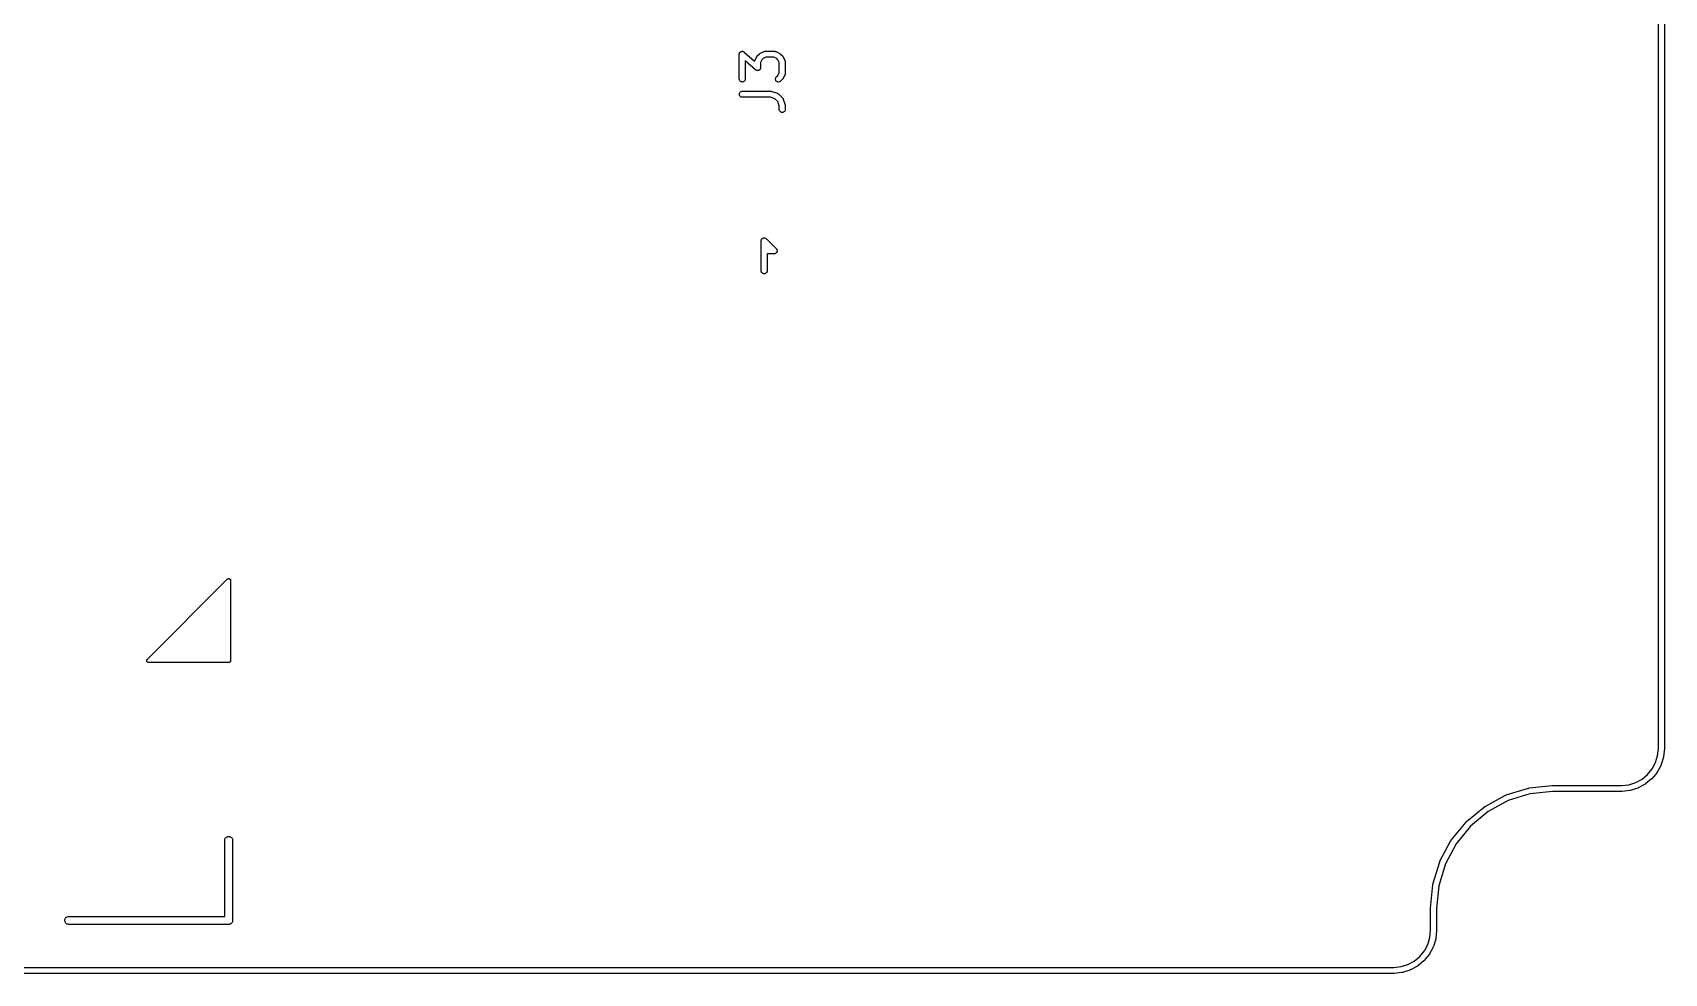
# Model space of a CAD drawing. Extents: x 69 to 231, y -100 to -51.
# Drawn here: x 189.69 to 230.53, y -97.83 to -74.29 of the extents above; entities that cross this region are included whole.
import ezdxf

# ---------------------------------------------------------------- set-up
doc = ezdxf.new("R2010")
doc.units = 0
doc.layers.add('BLACK', color=7, linetype='CONTINUOUS')

msp = doc.modelspace()

# ---------------------------------------------------------------- linework, layer by layer
at = {"layer": 'BLACK', "linetype": 'CONTINUOUS'}
for p, q in [((230.375, -92.1963), (230.375, -56.8003)), ((230.525, -56.7963), (230.525, -92.2037)), ((207.377, -74.8323), (207.378, -74.8276)), ((207.377, -74.8333), (207.377, -74.8323)), ((207.377, -75.4524), (207.377, -74.8333)), ((207.378, -74.8229), (207.379, -74.8204)), ((207.378, -74.8276), (207.378, -74.8229)), ((207.379, -74.8177), (207.38, -74.8133)), ((207.379, -74.8204), (207.379, -74.8177)), ((207.38, -74.8133), (207.382, -74.8087)), ((207.382, -74.8087), (207.383, -74.8063)), ((207.383, -74.8038), (207.386, -74.7997)), ((207.383, -74.8063), (207.383, -74.8038)), ((207.386, -74.7997), (207.388, -74.7954)), ((207.388, -74.7954), (207.389, -74.7933)), ((207.389, -74.7933), (207.39, -74.791)), ((207.39, -74.791), (207.394, -74.7874)), ((207.394, -74.7874), (207.396, -74.7836)), ((207.396, -74.7836), (207.398, -74.7818)), ((207.398, -74.7818), (207.4, -74.7797)), ((207.4, -74.7797), (207.404, -74.7768)), ((207.404, -74.7768), (207.407, -74.7736)), ((207.407, -74.7736), (207.409, -74.7722)), ((207.409, -74.7722), (207.411, -74.7706)), ((207.411, -74.7706), (207.415, -74.7684)), ((207.415, -74.7684), (207.419, -74.7659)), ((207.419, -74.7659), (207.422, -74.765)), ((207.422, -74.765), (207.424, -74.7638)), ((207.424, -74.7638), (207.429, -74.7625)), ((207.429, -74.7625), (207.433, -74.7608)), ((207.433, -74.7608), (207.436, -74.7604)), ((207.436, -74.7604), (207.438, -74.7597)), ((207.438, -74.7597), (207.443, -74.7592)), ((207.443, -74.7592), (207.448, -74.7585)), ((207.448, -74.7585), (207.45, -74.7586)), ((207.45, -74.7586), (207.453, -74.7583)), ((207.453, -74.7583), (207.458, -74.7588)), ((207.458, -74.7588), (207.462, -74.759)), ((207.462, -74.759), (207.465, -74.7596)), ((207.465, -74.7596), (207.467, -74.7599)), ((207.467, -74.7599), (207.472, -74.7613)), ((207.472, -74.7613), (207.477, -74.7623)), ((207.477, -74.7623), (207.479, -74.7634)), ((207.479, -74.7634), (207.481, -74.7642)), ((207.481, -74.7642), (207.486, -74.7664)), ((207.486, -74.7664), (207.49, -74.7684)), ((207.49, -74.7684), (207.492, -74.7699)), ((207.492, -74.7699), (207.494, -74.7712)), ((207.494, -74.7712), (207.498, -74.7742)), ((207.498, -74.7742), (207.502, -74.7769)), ((207.502, -74.7769), (207.761, -75.0038)), ((207.784, -75.2231), (207.527, -74.9986)), ((207.527, -74.9986), (207.527, -75.4524)), ((207.761, -75.0038), (207.763, -74.9991)), ((207.763, -74.9991), (207.764, -74.9943)), ((207.764, -74.9943), (207.765, -74.9923)), ((207.765, -74.9923), (207.766, -74.9903)), ((207.766, -74.9903), (207.814, -74.895)), ((207.814, -74.8941), (207.817, -74.8906)), ((207.814, -74.895), (207.814, -74.8941)), ((207.817, -74.8906), (207.819, -74.8868)), ((207.819, -74.8868), (207.821, -74.8844)), ((207.821, -74.8844), (207.822, -74.8818)), ((207.822, -74.8818), (207.825, -74.8788)), ((207.825, -74.8788), (207.828, -74.8755)), ((207.828, -74.8755), (207.876, -74.8279)), ((207.876, -74.8272), (207.88, -74.8246)), ((207.876, -74.8279), (207.876, -74.8272)), ((207.88, -74.8246), (207.883, -74.8217)), ((207.883, -74.8217), (207.885, -74.82)), ((207.885, -74.82), (207.888, -74.8181)), ((207.888, -74.8181), (207.891, -74.8161)), ((207.891, -74.8161), (207.895, -74.8139)), ((207.895, -74.8139), (207.99, -74.7663)), ((207.943, -74.973), (207.908, -75.0415)), ((207.908, -75.0415), (207.908, -75.1667)), ((207.973, -74.9426), (207.943, -74.973)), ((208.042, -74.9083), (207.973, -74.9426)), ((207.99, -74.7663), (207.991, -74.7658)), ((207.991, -74.7658), (207.993, -74.765)), ((207.993, -74.765), (207.995, -74.764)), ((207.995, -74.764), (208, -74.7625)), ((208, -74.7625), (208.005, -74.7607)), ((208.005, -74.7607), (208.007, -74.7604)), ((208.007, -74.7604), (208.009, -74.7598)), ((208.009, -74.7598), (208.014, -74.7593)), ((208.014, -74.7593), (208.019, -74.7585)), ((208.019, -74.7585), (208.022, -74.7585)), ((208.022, -74.7585), (208.024, -74.7583)), ((208.024, -74.7583), (208.262, -74.7583)), ((208.244, -74.9083), (208.042, -74.9083)), ((208.313, -74.9426), (208.244, -74.9083)), ((208.262, -74.7583), (208.263, -74.7583)), ((208.263, -74.7583), (208.265, -74.7586)), ((208.265, -74.7586), (208.267, -74.7585)), ((208.267, -74.7585), (208.272, -74.7594)), ((208.272, -74.7594), (208.277, -74.76)), ((208.277, -74.76), (208.28, -74.7606)), ((208.28, -74.7606), (208.282, -74.761)), ((208.282, -74.761), (208.287, -74.7629)), ((208.287, -74.7629), (208.291, -74.7644)), ((208.291, -74.7644), (208.293, -74.7655)), ((208.293, -74.7655), (208.295, -74.7663)), ((208.295, -74.7663), (208.391, -74.8139)), ((208.343, -74.973), (208.313, -74.9426)), ((208.377, -75.0415), (208.343, -74.973)), ((208.377, -75.2918), (208.377, -75.0415)), ((208.391, -74.8139), (208.392, -74.8143)), ((208.392, -74.8143), (208.395, -74.8166)), ((208.395, -74.8166), (208.399, -74.8186)), ((208.399, -74.8186), (208.401, -74.8206)), ((208.401, -74.8206), (208.404, -74.8223)), ((208.404, -74.8223), (208.407, -74.8252)), ((208.407, -74.8252), (208.41, -74.8279)), ((208.41, -74.8279), (208.458, -74.8755)), ((208.458, -74.8755), (208.459, -74.8763)), ((208.459, -74.8763), (208.461, -74.8796)), ((208.461, -74.8796), (208.464, -74.8826)), ((208.464, -74.8826), (208.466, -74.8853)), ((208.466, -74.8853), (208.468, -74.8877)), ((208.468, -74.8877), (208.47, -74.8915)), ((208.47, -74.8915), (208.472, -74.895)), ((208.472, -74.895), (208.519, -74.9903)), ((208.519, -74.9903), (208.52, -74.9912)), ((208.52, -74.9912), (208.521, -74.9933)), ((208.521, -74.9933), (208.522, -74.9952)), ((208.522, -74.9952), (208.523, -75.0001)), ((208.523, -75.0001), (208.525, -75.0049)), ((208.525, -75.0049), (208.525, -75.0071)), ((208.525, -75.0071), (208.526, -75.0092)), ((208.526, -75.0092), (208.526, -75.0143)), ((208.526, -75.0143), (208.527, -75.0194)), ((208.527, -75.0194), (208.527, -75.0216)), ((208.527, -75.0216), (208.527, -75.0238)), ((208.527, -75.0238), (208.527, -75.3095)), ((207.379, -75.4669), (207.377, -75.4524)), ((207.383, -75.481), (207.379, -75.4669)), ((207.39, -75.4939), (207.383, -75.481)), ((207.399, -75.5052), (207.39, -75.4939)), ((207.41, -75.5146), (207.399, -75.5052)), ((207.423, -75.5215), (207.41, -75.5146)), ((207.437, -75.5258), (207.423, -75.5215)), ((207.452, -75.5274), (207.437, -75.5258)), ((207.466, -75.5261), (207.452, -75.5274)), ((207.48, -75.5219), (207.466, -75.5261)), ((207.493, -75.5151), (207.48, -75.5219)), ((207.505, -75.506), (207.493, -75.5151)), ((207.514, -75.4948), (207.505, -75.506)), ((207.521, -75.4819), (207.514, -75.4948)), ((207.526, -75.468), (207.521, -75.4819)), ((207.527, -75.4534), (207.526, -75.468)), ((207.527, -75.4524), (207.527, -75.4534)), ((207.788, -75.2259), (207.784, -75.2231)), ((207.791, -75.2288), (207.788, -75.2259)), ((207.794, -75.2301), (207.791, -75.2288)), ((207.796, -75.2316), (207.794, -75.2301)), ((207.8, -75.2336), (207.796, -75.2316)), ((207.804, -75.2358), (207.8, -75.2336)), ((207.807, -75.2366), (207.804, -75.2358)), ((207.809, -75.2377), (207.807, -75.2366)), ((207.814, -75.2387), (207.809, -75.2377)), ((207.818, -75.2401), (207.814, -75.2387)), ((207.821, -75.2404), (207.818, -75.2401)), ((207.823, -75.241), (207.821, -75.2404)), ((207.828, -75.2412), (207.823, -75.241)), ((207.833, -75.2417), (207.828, -75.2412)), ((207.835, -75.2414), (207.833, -75.2417)), ((207.838, -75.2415), (207.835, -75.2414)), ((207.843, -75.2408), (207.838, -75.2415)), ((207.847, -75.2403), (207.843, -75.2408)), ((207.85, -75.2396), (207.847, -75.2403)), ((207.853, -75.2392), (207.85, -75.2396)), ((207.857, -75.2375), (207.853, -75.2392)), ((207.861, -75.2362), (207.857, -75.2375)), ((207.864, -75.235), (207.861, -75.2362)), ((207.866, -75.2341), (207.864, -75.235)), ((207.87, -75.2316), (207.866, -75.2341)), ((207.874, -75.2294), (207.87, -75.2316)), ((207.876, -75.2278), (207.874, -75.2294)), ((207.879, -75.2264), (207.876, -75.2278)), ((207.882, -75.2232), (207.879, -75.2264)), ((207.886, -75.2203), (207.882, -75.2232)), ((207.887, -75.2182), (207.886, -75.2203)), ((207.889, -75.2164), (207.887, -75.2182)), ((207.892, -75.2126), (207.889, -75.2164)), ((207.895, -75.209), (207.892, -75.2126)), ((207.896, -75.2067), (207.895, -75.209)), ((207.898, -75.2046), (207.896, -75.2067)), ((207.9, -75.2003), (207.898, -75.2046)), ((207.902, -75.1962), (207.9, -75.2003)), ((207.903, -75.1937), (207.902, -75.1962)), ((207.904, -75.1913), (207.903, -75.1937)), ((207.905, -75.1867), (207.904, -75.1913)), ((207.907, -75.1823), (207.905, -75.1867)), ((207.908, -75.1771), (207.907, -75.1796)), ((207.907, -75.1796), (207.907, -75.1823)), ((207.908, -75.1667), (207.908, -75.1677)), ((207.908, -75.1677), (207.908, -75.1724)), ((207.908, -75.1724), (207.908, -75.1771)), ((208.282, -75.4521), (208.284, -75.4376)), ((208.284, -75.4667), (208.282, -75.4521)), ((208.284, -75.4376), (208.288, -75.4236)), ((208.288, -75.4807), (208.284, -75.4667)), ((208.288, -75.4236), (208.295, -75.4107)), ((208.295, -75.4937), (208.288, -75.4807)), ((208.295, -75.4107), (208.304, -75.3993)), ((208.304, -75.505), (208.295, -75.4937)), ((208.304, -75.3993), (208.343, -75.3603)), ((208.315, -75.5144), (208.304, -75.505)), ((208.328, -75.5214), (208.315, -75.5144)), ((208.342, -75.5258), (208.328, -75.5214)), ((208.356, -75.5274), (208.342, -75.5258)), ((208.343, -75.3603), (208.377, -75.2918)), ((208.371, -75.5261), (208.356, -75.5274)), ((208.385, -75.522), (208.371, -75.5261)), ((208.398, -75.5153), (208.385, -75.522)), ((208.409, -75.5061), (208.398, -75.5153)), ((208.41, -75.5054), (208.409, -75.5061)), ((208.458, -75.4578), (208.41, -75.5054)), ((208.46, -75.4545), (208.458, -75.4578)), ((208.463, -75.4515), (208.46, -75.4545)), ((208.465, -75.4489), (208.463, -75.4515)), ((208.467, -75.4465), (208.465, -75.4489)), ((208.469, -75.4428), (208.467, -75.4465)), ((208.471, -75.4392), (208.469, -75.4428)), ((208.472, -75.4383), (208.471, -75.4392)), ((208.519, -75.3431), (208.472, -75.4383)), ((208.52, -75.341), (208.519, -75.3431)), ((208.521, -75.3391), (208.52, -75.341)), ((208.523, -75.3342), (208.521, -75.3391)), ((208.525, -75.3294), (208.523, -75.3342)), ((208.526, -75.3251), (208.525, -75.3272)), ((208.525, -75.3272), (208.525, -75.3294)), ((208.527, -75.315), (208.526, -75.32)), ((208.526, -75.32), (208.526, -75.3251)), ((208.527, -75.3095), (208.527, -75.3106)), ((208.527, -75.3106), (208.527, -75.3128)), ((208.527, -75.3128), (208.527, -75.315)), ((207.377, -75.8328), (207.379, -75.8183)), ((207.379, -75.8474), (207.377, -75.8328)), ((207.379, -75.8183), (207.383, -75.8043)), ((207.383, -75.8614), (207.379, -75.8474)), ((207.383, -75.8043), (207.39, -75.7914)), ((207.39, -75.8744), (207.383, -75.8614)), ((207.39, -75.7914), (207.4, -75.7801)), ((207.399, -75.8858), (207.39, -75.8744)), ((207.41, -75.8952), (207.399, -75.8858)), ((207.4, -75.7801), (207.411, -75.7709)), ((207.423, -75.9023), (207.41, -75.8952)), ((207.411, -75.7709), (207.424, -75.764)), ((207.437, -75.9067), (207.423, -75.9023)), ((207.424, -75.764), (207.438, -75.7598)), ((207.451, -75.9083), (207.437, -75.9067)), ((207.438, -75.7598), (207.452, -75.7583)), ((207.452, -75.9083), (207.451, -75.9083)), ((207.452, -75.7583), (208.167, -75.7583)), ((208.154, -75.9083), (207.452, -75.9083)), ((208.269, -75.9465), (208.154, -75.9083)), ((208.167, -75.7583), (208.168, -75.7583)), ((208.168, -75.7583), (208.172, -75.7588)), ((208.172, -75.7588), (208.176, -75.7589)), ((208.176, -75.7589), (208.179, -75.7596)), ((208.179, -75.7596), (208.182, -75.76)), ((208.182, -75.76), (208.186, -75.7612)), ((208.186, -75.7612), (208.19, -75.7622)), ((208.19, -75.7622), (208.333, -75.8098)), ((208.333, -75.8098), (208.334, -75.8101)), ((208.334, -75.8101), (208.336, -75.8111)), ((208.336, -75.8111), (208.338, -75.8117)), ((208.338, -75.8117), (208.343, -75.8141)), ((208.343, -75.8141), (208.348, -75.8163)), ((208.348, -75.8163), (208.349, -75.8176)), ((208.349, -75.8176), (208.351, -75.8186)), ((208.351, -75.8186), (208.355, -75.8219)), ((208.355, -75.8219), (208.359, -75.8249)), ((208.359, -75.8249), (208.361, -75.8265)), ((208.361, -75.8265), (208.363, -75.8279)), ((208.363, -75.8279), (208.458, -75.9232)), ((208.458, -75.9232), (208.459, -75.9239)), ((208.459, -75.9239), (208.46, -75.9256)), ((208.46, -75.9256), (208.462, -75.9271)), ((208.462, -75.9271), (208.464, -75.9313)), ((208.464, -75.9313), (208.468, -75.9353)), ((208.468, -75.9353), (208.469, -75.9373)), ((208.469, -75.9373), (208.47, -75.9391)), ((208.47, -75.9391), (208.472, -75.9438)), ((208.472, -75.9438), (208.474, -75.9483)), ((208.339, -76.0167), (208.269, -75.9465)), ((208.377, -76.1312), (208.339, -76.0167)), ((208.377, -76.2143), (208.377, -76.1312)), ((208.379, -76.2289), (208.377, -76.2143)), ((208.383, -76.2429), (208.379, -76.2289)), ((208.39, -76.2558), (208.383, -76.2429)), ((208.399, -76.2671), (208.39, -76.2558)), ((208.41, -76.2765), (208.399, -76.2671)), ((208.423, -76.2834), (208.41, -76.2765)), ((208.437, -76.2878), (208.423, -76.2834)), ((208.452, -76.2893), (208.437, -76.2878)), ((208.466, -76.288), (208.452, -76.2893)), ((208.48, -76.2838), (208.466, -76.288)), ((208.474, -75.9483), (208.475, -75.9505)), ((208.475, -75.9505), (208.476, -75.9525)), ((208.476, -75.9525), (208.524, -76.0953)), ((208.493, -76.277), (208.48, -76.2838)), ((208.505, -76.2679), (208.493, -76.277)), ((208.514, -76.2567), (208.505, -76.2679)), ((208.521, -76.2438), (208.514, -76.2567)), ((208.526, -76.2299), (208.521, -76.2438)), ((208.524, -76.0953), (208.524, -76.0963)), ((208.524, -76.0963), (208.525, -76.1004)), ((208.525, -76.1004), (208.526, -76.1045)), ((208.526, -76.1045), (208.526, -76.1076)), ((208.526, -76.1076), (208.527, -76.1106)), ((208.527, -76.2153), (208.526, -76.2299)), ((208.527, -76.1106), (208.527, -76.1148)), ((208.527, -76.1148), (208.527, -76.119)), ((208.527, -76.119), (208.527, -76.2143)), ((208.527, -76.2143), (208.527, -76.2153)), ((207.925, -79.496), (207.926, -79.4853)), ((207.925, -79.5), (207.925, -79.496)), ((207.925, -79.5037), (207.925, -79.5)), ((207.925, -79.7463), (207.925, -79.5037)), ((207.926, -79.4853), (207.93, -79.4712)), ((207.93, -79.4712), (207.937, -79.4581)), ((207.937, -79.4581), (207.947, -79.4467)), ((207.947, -79.4467), (207.958, -79.4373)), ((207.958, -79.4373), (207.971, -79.4304)), ((207.971, -79.4304), (207.985, -79.4261)), ((207.985, -79.4261), (208, -79.4246)), ((208, -79.4246), (208.015, -79.4261)), ((208.015, -79.4261), (208.029, -79.4304)), ((208.029, -79.4304), (208.042, -79.4373)), ((208.042, -79.4373), (208.053, -79.4467)), ((208.053, -79.4467), (208.056, -79.4496)), ((208.056, -79.4496), (208.3, -79.6944)), ((207.925, -79.75), (207.925, -79.7463)), ((207.925, -79.7537), (207.925, -79.75)), ((207.925, -80.2537), (207.925, -79.7537)), ((208.246, -79.825), (208.075, -79.825)), ((208.075, -79.825), (208.075, -80.2537)), ((208.25, -79.8254), (208.246, -79.825)), ((208.254, -79.825), (208.25, -79.8254)), ((208.265, -79.8239), (208.254, -79.825)), ((208.254, -79.825), (208.254, -79.825)), ((208.279, -79.8196), (208.265, -79.8239)), ((208.292, -79.8127), (208.279, -79.8196)), ((208.303, -79.8033), (208.292, -79.8127)), ((208.3, -79.6944), (208.303, -79.6967)), ((208.303, -79.6967), (208.313, -79.7081)), ((208.313, -79.7919), (208.303, -79.8033)), ((208.313, -79.7081), (208.32, -79.7212)), ((208.32, -79.7788), (208.313, -79.7919)), ((208.32, -79.7212), (208.324, -79.7353)), ((208.324, -79.7647), (208.32, -79.7788)), ((208.324, -79.7353), (208.325, -79.75)), ((208.325, -79.75), (208.324, -79.7647)), ((207.926, -80.2647), (207.925, -80.2537)), ((207.93, -80.2788), (207.926, -80.2647)), ((207.937, -80.2919), (207.93, -80.2788)), ((207.947, -80.3033), (207.937, -80.2919)), ((207.958, -80.3127), (207.947, -80.3033)), ((207.971, -80.3196), (207.958, -80.3127)), ((207.985, -80.3239), (207.971, -80.3196)), ((208, -80.3254), (207.985, -80.3239)), ((208.015, -80.3239), (208, -80.3254)), ((208.029, -80.3196), (208.015, -80.3239)), ((208.042, -80.3127), (208.029, -80.3196)), ((208.053, -80.3033), (208.042, -80.3127)), ((208.063, -80.2919), (208.053, -80.3033)), ((208.07, -80.2788), (208.063, -80.2919)), ((208.074, -80.2647), (208.07, -80.2788)), ((208.075, -80.2537), (208.074, -80.2647)), ((192.565, -89.9645), (194.565, -87.9646)), ((194.565, -87.9642), (194.569, -87.9613)), ((194.565, -87.9643), (194.565, -87.9642)), ((194.565, -87.9646), (194.565, -87.9643)), ((194.565, -87.9643), (194.565, -87.9643)), ((194.565, -87.9643), (194.565, -87.9643)), ((194.569, -87.9613), (194.573, -87.9582)), ((194.573, -87.9581), (194.577, -87.9559)), ((194.573, -87.9582), (194.573, -87.9581)), ((194.573, -87.9581), (194.573, -87.9581)), ((194.577, -87.9559), (194.581, -87.9536)), ((194.581, -87.9536), (194.586, -87.9522)), ((194.581, -87.9536), (194.581, -87.9536)), ((194.581, -87.9536), (194.581, -87.9536)), ((194.586, -87.9522), (194.591, -87.9509)), ((194.591, -87.9509), (194.596, -87.9504)), ((194.591, -87.9509), (194.591, -87.9509)), ((194.591, -87.9509), (194.591, -87.9509)), ((194.596, -87.9504), (194.6, -87.95)), ((194.6, -87.95), (194.601, -87.95)), ((194.6, -87.95), (194.6, -87.95)), ((194.601, -87.95), (194.605, -87.9505)), ((194.605, -87.9505), (194.61, -87.951)), ((194.61, -87.951), (194.61, -87.951)), ((194.61, -87.951), (194.61, -87.9511)), ((194.61, -87.9511), (194.615, -87.9525)), ((194.615, -87.9525), (194.619, -87.9539)), ((194.619, -87.9539), (194.619, -87.9539)), ((194.619, -87.9539), (194.62, -87.954)), ((194.62, -87.954), (194.624, -87.9562)), ((194.624, -87.9562), (194.628, -87.9585)), ((194.628, -87.9585), (194.628, -87.9586)), ((194.628, -87.9586), (194.628, -87.9586)), ((194.628, -87.9586), (194.632, -87.9616)), ((194.632, -87.9616), (194.635, -87.9648)), ((194.635, -87.9648), (194.636, -87.9648)), ((194.636, -87.9648), (194.636, -87.9649)), ((194.636, -87.9649), (194.639, -87.9685)), ((194.639, -87.9685), (194.642, -87.9723)), ((194.642, -87.9723), (194.642, -87.9724)), ((194.642, -87.9724), (194.642, -87.9725)), ((194.642, -87.9725), (194.644, -87.9767)), ((194.644, -87.9767), (194.646, -87.9809)), ((194.646, -87.9809), (194.646, -87.981)), ((194.646, -87.981), (194.646, -87.9811)), ((194.646, -87.9811), (194.648, -87.9857)), ((194.648, -87.9857), (194.649, -87.9903)), ((194.649, -87.9903), (194.649, -87.9904)), ((194.649, -87.9904), (194.649, -87.9905)), ((194.649, -87.9905), (194.65, -87.9953)), ((194.65, -87.9953), (194.65, -88)), ((194.65, -88), (194.65, -90)), ((192.55, -89.9949), (192.551, -89.9901)), ((192.55, -89.9997), (192.55, -89.9949)), ((192.55, -89.9998), (192.55, -89.9997)), ((192.55, -89.9997), (192.55, -89.9997)), ((192.55, -90.0047), (192.55, -89.9998)), ((192.551, -90.0094), (192.55, -90.0047)), ((192.551, -89.9899), (192.552, -89.9854)), ((192.551, -89.99), (192.551, -89.9899)), ((192.551, -89.9901), (192.551, -89.99)), ((192.551, -90.0095), (192.551, -90.0094)), ((192.551, -90.0094), (192.551, -90.0094)), ((192.552, -90.0143), (192.551, -90.0095)), ((192.552, -89.9854), (192.554, -89.9808)), ((192.554, -90.0187), (192.552, -90.0143)), ((192.554, -89.9806), (192.556, -89.9765)), ((192.554, -89.9807), (192.554, -89.9806)), ((192.554, -89.9808), (192.554, -89.9807)), ((192.554, -90.0188), (192.554, -90.0187)), ((192.554, -90.0189), (192.554, -90.0188)), ((192.556, -90.0233), (192.554, -90.0189)), ((192.556, -89.9765), (192.558, -89.9722)), ((192.558, -90.0274), (192.556, -90.0233)), ((192.558, -89.9722), (192.559, -89.9721)), ((192.558, -90.0275), (192.558, -90.0274)), ((192.558, -90.0274), (192.558, -90.0274)), ((192.561, -90.0313), (192.558, -90.0275)), ((192.559, -89.972), (192.562, -89.9683)), ((192.559, -89.9721), (192.559, -89.972)), ((192.564, -90.035), (192.561, -90.0313)), ((192.562, -89.9683), (192.565, -89.9646)), ((192.564, -90.0351), (192.564, -90.035)), ((192.564, -90.035), (192.564, -90.035)), ((192.568, -90.0382), (192.564, -90.0351)), ((192.565, -89.9646), (192.565, -89.9645)), ((192.565, -89.9645), (192.565, -89.9645)), ((192.565, -89.9645), (192.565, -89.9645)), ((192.572, -90.0413), (192.568, -90.0382)), ((192.572, -90.0414), (192.572, -90.0413)), ((192.572, -90.0413), (192.572, -90.0413)), ((192.576, -90.0436), (192.572, -90.0414)), ((192.58, -90.046), (192.576, -90.0436)), ((192.585, -90.0474), (192.58, -90.046)), ((192.58, -90.046), (192.58, -90.046)), ((192.58, -90.046), (192.58, -90.046)), ((192.59, -90.0489), (192.585, -90.0474)), ((192.595, -90.0495), (192.59, -90.0489)), ((192.59, -90.0489), (192.59, -90.0489)), ((192.59, -90.0489), (192.59, -90.0489)), ((192.599, -90.05), (192.595, -90.0495)), ((192.6, -90.05), (192.599, -90.05)), ((192.599, -90.05), (192.599, -90.05)), ((192.599, -90.05), (192.599, -90.05)), ((192.599, -90.05), (192.599, -90.05)), ((194.6, -90.05), (192.6, -90.05)), ((194.605, -90.0495), (194.6, -90.05)), ((194.609, -90.0491), (194.605, -90.0495)), ((194.61, -90.0491), (194.609, -90.0491)), ((194.614, -90.0477), (194.61, -90.049)), ((194.61, -90.049), (194.61, -90.0491)), ((194.619, -90.0464), (194.614, -90.0477)), ((194.623, -90.044), (194.619, -90.0462)), ((194.619, -90.0462), (194.619, -90.0463)), ((194.619, -90.0463), (194.619, -90.0464)), ((194.627, -90.0418), (194.623, -90.044)), ((194.628, -90.0417), (194.627, -90.0418)), ((194.631, -90.0386), (194.628, -90.0416)), ((194.628, -90.0416), (194.628, -90.0417)), ((194.635, -90.0357), (194.631, -90.0386)), ((194.638, -90.0318), (194.635, -90.0355)), ((194.635, -90.0355), (194.635, -90.0356)), ((194.635, -90.0356), (194.635, -90.0357)), ((194.641, -90.0282), (194.638, -90.0318)), ((194.644, -90.0238), (194.641, -90.028)), ((194.641, -90.028), (194.641, -90.0281)), ((194.641, -90.0281), (194.641, -90.0282)), ((194.646, -90.0197), (194.644, -90.0238)), ((194.647, -90.0149), (194.646, -90.0194)), ((194.646, -90.0194), (194.646, -90.0195)), ((194.646, -90.0195), (194.646, -90.0197)), ((194.649, -90.0104), (194.647, -90.0149)), ((194.65, -90.0007), (194.649, -90.0053)), ((194.649, -90.0053), (194.649, -90.0101)), ((194.649, -90.0101), (194.649, -90.0102)), ((194.649, -90.0102), (194.649, -90.0104)), ((194.65, -90), (194.65, -90.0003)), ((194.65, -90.0003), (194.65, -90.0003)), ((194.65, -90.0003), (194.65, -90.0004)), ((194.65, -90.0004), (194.65, -90.0007)), ((230.357, -92.3796), (230.375, -92.1963)), ((230.525, -92.2073), (230.506, -92.4015)), ((230.525, -92.2037), (230.525, -92.2073)), ((230.525, -92.2073), (230.525, -92.2073)), ((230.22, -92.7117), (230.305, -92.5524)), ((230.305, -92.5524), (230.357, -92.3796)), ((230.441, -92.6163), (230.349, -92.7886)), ((230.443, -92.61), (230.441, -92.6163)), ((230.446, -92.6037), (230.443, -92.61)), ((230.503, -92.4159), (230.446, -92.6027)), ((230.446, -92.6027), (230.446, -92.6027)), ((230.446, -92.6027), (230.446, -92.6028)), ((230.446, -92.6028), (230.446, -92.6037)), ((230.504, -92.4092), (230.503, -92.4159)), ((230.505, -92.4026), (230.504, -92.4092)), ((230.506, -92.4016), (230.505, -92.4026)), ((230.506, -92.4015), (230.506, -92.4016)), ((230.506, -92.4016), (230.506, -92.4016)), ((229.636, -93.1058), (229.808, -93.0524)), ((229.808, -93.0524), (229.967, -92.9666)), ((229.967, -92.9666), (230.106, -92.8515)), ((230.051, -93.0912), (230.045, -93.095)), ((230.056, -93.0875), (230.051, -93.0912)), ((230.057, -93.0868), (230.056, -93.0875)), ((230.207, -92.9624), (230.057, -93.0868)), ((230.057, -93.0868), (230.057, -93.0868)), ((230.057, -93.0868), (230.057, -93.0868)), ((230.106, -92.8515), (230.22, -92.7117)), ((230.212, -92.9576), (230.207, -92.9624)), ((230.217, -92.9528), (230.212, -92.9576)), ((230.218, -92.952), (230.217, -92.9528)), ((230.341, -92.8008), (230.218, -92.952)), ((230.345, -92.7951), (230.341, -92.8008)), ((230.349, -92.7895), (230.345, -92.7951)), ((230.349, -92.7886), (230.349, -92.7886)), ((230.349, -92.7886), (230.349, -92.7886)), ((230.349, -92.7886), (230.349, -92.7895)), ((226.037, -93.6469), (226.552, -93.3684)), ((226.552, -93.3684), (226.553, -93.3679)), ((226.553, -93.3679), (226.559, -93.3654)), ((226.559, -93.3654), (226.565, -93.3628)), ((226.565, -93.3628), (227.125, -93.1896)), ((227.162, -93.3351), (226.617, -93.5039)), ((227.125, -93.1896), (227.126, -93.1893)), ((227.125, -93.1896), (227.125, -93.1896)), ((227.126, -93.1893), (227.132, -93.1881)), ((227.132, -93.1881), (227.139, -93.1867)), ((227.139, -93.1867), (227.721, -93.1255)), ((227.733, -93.2751), (227.162, -93.3351)), ((227.721, -93.1255), (227.722, -93.1254)), ((227.722, -93.1254), (227.726, -93.1254)), ((227.726, -93.1254), (227.729, -93.1251)), ((227.729, -93.1251), (227.746, -93.125)), ((227.75, -93.275), (227.733, -93.2751)), ((227.746, -93.125), (227.746, -93.125)), ((227.746, -93.125), (229.45, -93.125)), ((229.454, -93.275), (227.75, -93.275)), ((229.45, -93.125), (229.453, -93.125)), ((229.453, -93.125), (229.636, -93.1058)), ((229.457, -93.275), (229.454, -93.275)), ((229.454, -93.275), (229.454, -93.275)), ((229.46, -93.2746), (229.457, -93.275)), ((229.464, -93.2747), (229.46, -93.2746)), ((229.465, -93.2746), (229.464, -93.2747)), ((229.659, -93.2542), (229.465, -93.2746)), ((229.666, -93.2528), (229.659, -93.2542)), ((229.672, -93.2515), (229.666, -93.2528)), ((229.673, -93.2512), (229.672, -93.2515)), ((229.86, -93.1935), (229.673, -93.2512)), ((229.673, -93.2512), (229.673, -93.2512)), ((229.866, -93.1909), (229.86, -93.1935)), ((229.872, -93.1883), (229.866, -93.1909)), ((229.873, -93.1878), (229.872, -93.1883)), ((230.045, -93.095), (229.873, -93.1878)), ((225.573, -94.0283), (226.025, -93.6551)), ((226.115, -93.7754), (225.675, -94.1392)), ((226.025, -93.6544), (226.031, -93.6507)), ((226.025, -93.6551), (226.025, -93.6544)), ((226.025, -93.6551), (226.025, -93.6551)), ((226.025, -93.6551), (226.025, -93.6551)), ((226.031, -93.6507), (226.037, -93.6469)), ((226.617, -93.5039), (226.115, -93.7754)), ((225.193, -94.4924), (225.563, -94.0387)), ((225.675, -94.1392), (225.314, -94.5815)), ((225.563, -94.0387), (225.564, -94.0379)), ((225.564, -94.0379), (225.569, -94.0331)), ((225.569, -94.0331), (225.573, -94.0283)), ((194.5, -94.4951), (194.501, -94.4804)), ((194.5, -96.4), (194.5, -94.4951)), ((194.501, -94.4804), (194.507, -94.4615)), ((194.507, -94.4615), (194.516, -94.4442)), ((194.516, -94.4442), (194.529, -94.4289)), ((194.529, -94.4289), (194.544, -94.4165)), ((194.544, -94.4165), (194.562, -94.4072)), ((194.562, -94.4072), (194.58, -94.4014)), ((194.58, -94.4014), (194.6, -94.3995)), ((194.6, -94.3995), (194.62, -94.4014)), ((194.62, -94.4014), (194.638, -94.4072)), ((194.638, -94.4072), (194.656, -94.4165)), ((194.656, -94.4165), (194.671, -94.4289)), ((194.671, -94.4289), (194.684, -94.4442)), ((194.684, -94.4442), (194.693, -94.4615)), ((194.693, -94.4615), (194.699, -94.4804)), ((194.699, -94.4804), (194.7, -94.4951)), ((194.7, -94.4951), (194.7, -96.4951)), ((224.91, -95.0216), (225.185, -94.5046)), ((225.314, -94.5815), (225.046, -95.0855)), ((225.185, -94.5046), (225.186, -94.5037)), ((225.186, -94.5037), (225.189, -94.4981)), ((225.189, -94.4981), (225.193, -94.4924)), ((224.735, -95.5956), (224.905, -95.0351)), ((225.046, -95.0855), (224.881, -95.6319)), ((224.905, -95.0341), (224.908, -95.0279)), ((224.905, -95.0351), (224.905, -95.0341)), ((224.905, -95.0351), (224.905, -95.0351)), ((224.905, -95.0351), (224.905, -95.0351)), ((224.908, -95.0279), (224.91, -95.0216)), ((224.675, -96.1927), (224.732, -95.61)), ((224.732, -95.61), (224.733, -95.6089)), ((224.732, -95.61), (224.732, -95.61)), ((224.732, -95.61), (224.732, -95.61)), ((224.733, -95.6089), (224.734, -95.6023)), ((224.734, -95.6023), (224.735, -95.5956)), ((224.881, -95.6319), (224.825, -96.2037)), ((224.675, -96.1963), (224.675, -96.1927)), ((224.675, -96.1927), (224.675, -96.1927)), ((224.675, -96.7463), (224.675, -96.1963)), ((224.825, -96.2037), (224.825, -96.7537)), ((190.5, -96.5), (190.501, -96.4804)), ((190.501, -96.5196), (190.5, -96.5)), ((190.501, -96.4804), (190.507, -96.4615)), ((190.507, -96.5385), (190.501, -96.5196)), ((190.507, -96.4615), (190.516, -96.4442)), ((190.516, -96.5558), (190.507, -96.5385)), ((190.516, -96.4442), (190.529, -96.4289)), ((190.529, -96.5711), (190.516, -96.5558)), ((190.529, -96.4289), (190.544, -96.4165)), ((190.544, -96.5835), (190.529, -96.5711)), ((190.544, -96.4165), (190.562, -96.4072)), ((190.562, -96.5928), (190.544, -96.5835)), ((190.562, -96.4072), (190.58, -96.4014)), ((190.58, -96.5986), (190.562, -96.5928)), ((190.58, -96.4014), (190.595, -96.4)), ((190.595, -96.6), (190.58, -96.5986)), ((190.595, -96.4), (194.5, -96.4)), ((194.595, -96.6), (190.595, -96.6)), ((194.6, -96.6005), (194.595, -96.6)), ((194.605, -96.6), (194.6, -96.6005)), ((194.617, -96.5988), (194.605, -96.6)), ((194.62, -96.5986), (194.617, -96.5988)), ((194.638, -96.5928), (194.62, -96.5986)), ((194.656, -96.5835), (194.638, -96.5928)), ((194.671, -96.5711), (194.656, -96.5835)), ((194.684, -96.5558), (194.671, -96.5711)), ((194.693, -96.5385), (194.684, -96.5558)), ((194.699, -96.5196), (194.693, -96.5385)), ((194.7, -96.5059), (194.699, -96.5196)), ((194.7, -96.4951), (194.7, -96.5)), ((194.7, -96.5), (194.7, -96.5059)), ((224.657, -96.9296), (224.675, -96.7463)), ((224.825, -96.7573), (224.806, -96.9515)), ((224.825, -96.7537), (224.825, -96.7573)), ((224.825, -96.7573), (224.825, -96.7573)), ((224.52, -97.2617), (224.605, -97.1024)), ((224.605, -97.1024), (224.657, -96.9296)), ((224.741, -97.1663), (224.649, -97.3386)), ((224.743, -97.16), (224.741, -97.1663)), ((224.746, -97.1537), (224.743, -97.16)), ((224.803, -96.9659), (224.746, -97.1527)), ((224.746, -97.1527), (224.746, -97.1527)), ((224.746, -97.1527), (224.746, -97.1528)), ((224.746, -97.1528), (224.746, -97.1537)), ((224.804, -96.9592), (224.803, -96.9659)), ((224.805, -96.9526), (224.804, -96.9592)), ((224.806, -96.9516), (224.805, -96.9526)), ((224.806, -96.9515), (224.806, -96.9516)), ((224.806, -96.9516), (224.806, -96.9516)), ((224.108, -97.6024), (224.267, -97.5166)), ((224.267, -97.5166), (224.406, -97.4015)), ((224.507, -97.5124), (224.357, -97.6368)), ((224.406, -97.4015), (224.52, -97.2617)), ((224.512, -97.5076), (224.507, -97.5124)), ((224.517, -97.5028), (224.512, -97.5076)), ((224.518, -97.502), (224.517, -97.5028)), ((224.641, -97.3508), (224.518, -97.502)), ((224.645, -97.3451), (224.641, -97.3508)), ((224.649, -97.3395), (224.645, -97.3451)), ((224.649, -97.3386), (224.649, -97.3386)), ((224.649, -97.3386), (224.649, -97.3386)), ((224.649, -97.3386), (224.649, -97.3395)), ((147.246, -97.675), (223.75, -97.675)), ((223.754, -97.825), (147.246, -97.825)), ((223.75, -97.675), (223.753, -97.675)), ((223.753, -97.675), (223.936, -97.6558)), ((223.757, -97.825), (223.754, -97.825)), ((223.754, -97.825), (223.754, -97.825)), ((223.76, -97.8246), (223.757, -97.825)), ((223.764, -97.8247), (223.76, -97.8246)), ((223.765, -97.8246), (223.764, -97.8247)), ((223.959, -97.8042), (223.765, -97.8246)), ((223.936, -97.6558), (224.108, -97.6024)), ((223.966, -97.8028), (223.959, -97.8042)), ((223.972, -97.8015), (223.966, -97.8028)), ((223.973, -97.8012), (223.972, -97.8015)), ((224.16, -97.7435), (223.973, -97.8012)), ((223.973, -97.8012), (223.973, -97.8012)), ((224.166, -97.7409), (224.16, -97.7435)), ((224.172, -97.7383), (224.166, -97.7409)), ((224.173, -97.7378), (224.172, -97.7383)), ((224.345, -97.645), (224.173, -97.7378)), ((224.351, -97.6412), (224.345, -97.645)), ((224.356, -97.6375), (224.351, -97.6412)), ((224.357, -97.6368), (224.356, -97.6375)), ((224.357, -97.6368), (224.357, -97.6368)), ((224.357, -97.6368), (224.357, -97.6368))]:
    msp.add_line(p, q, dxfattribs=at)

doc.saveas('drawing.dxf')
